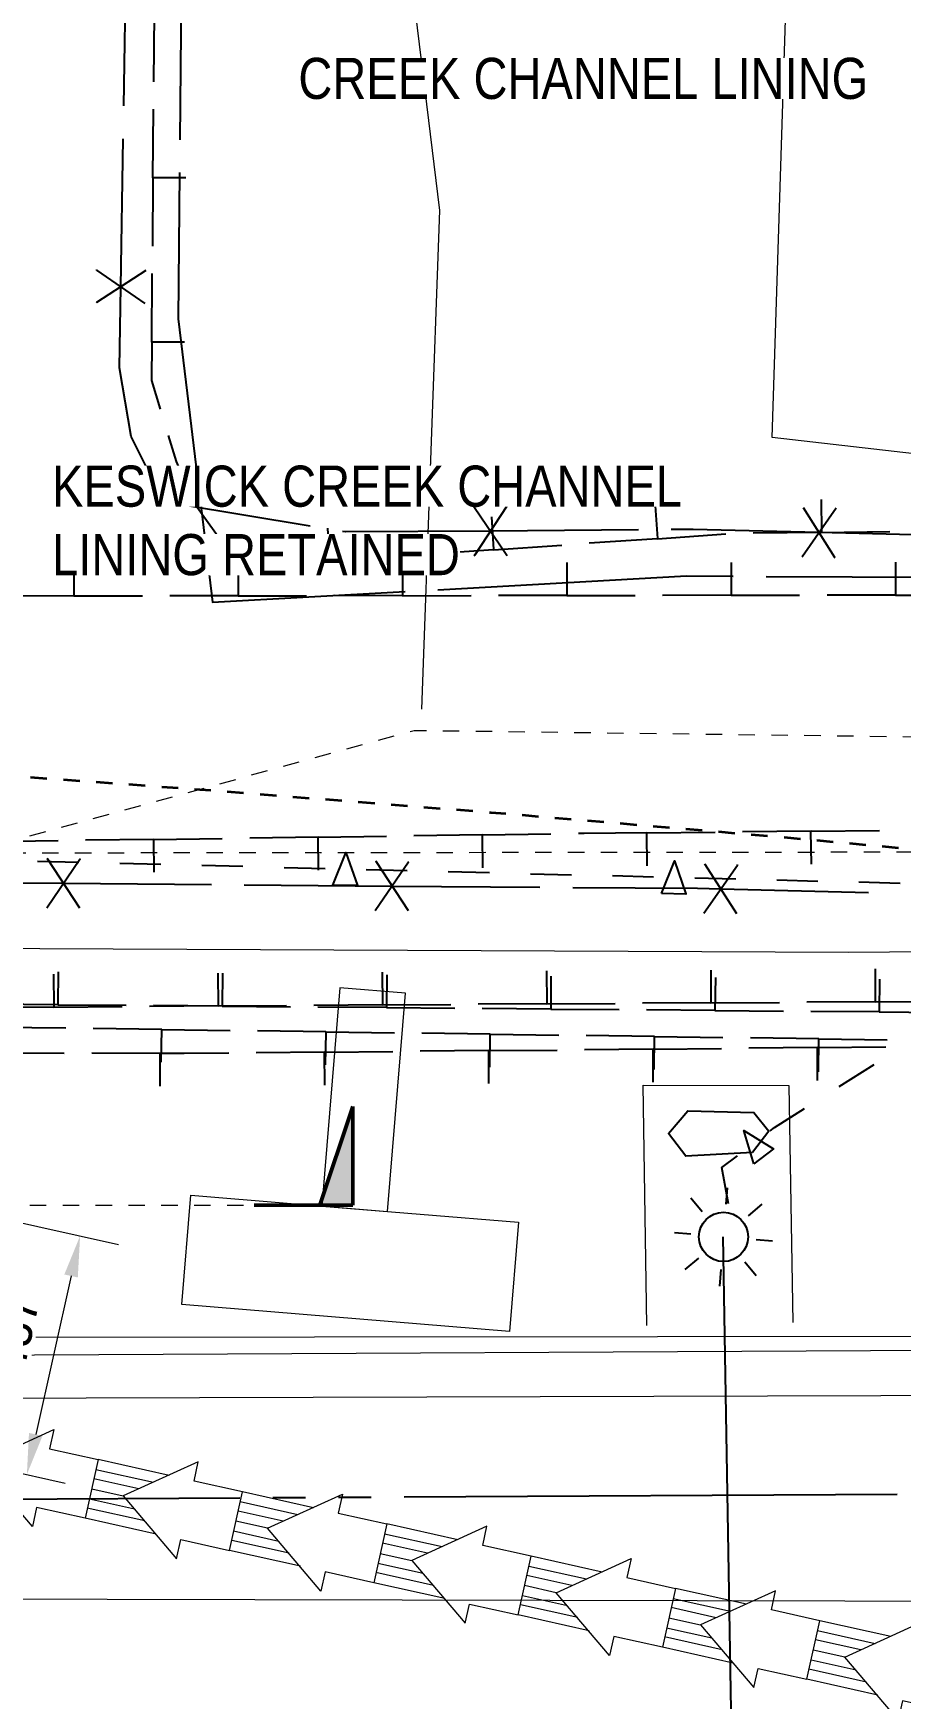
# Model space of a CAD drawing. Header units: metres. Extents: x 562 to 635, y 3 to 1699.
# Drawn here: x 585.33 to 590.61, y 1672.36 to 1682.5 of the extents above; entities that cross this region are included whole.
import ezdxf

# ---------------------------------------------------------------- set-up
doc = ezdxf.new("R2010")
doc.units = ezdxf.units.M
for name, pattern in [('ControlLine', [0.02, 0.0125, -0.0025, 0.0025, -0.0025]), ('Dot_Section Line', [0.02, 0, -0.02]), ('IMPORT-BDYS-Boundary _3_', [0.01, 0.009, -0.001]), ('IMPORT-FURN-Fence _3_', [0.005, 0.004167, -0.0008333])]:
    doc.linetypes.add(name, pattern=pattern)
doc.layers.get('Defpoints').update_dxf_attribs({"color": 41})
for name, color, linetype, lineweight in [('D-BDGE', 7, 'Continuous', 13), ('D-ENHA-ANNO-TEXT', 7, 'Continuous', 9), ('D-ENHA-TEXT', 7, 'Continuous', 9), ('D-ENHA-TEXT-DIMS', 7, 'Continuous', 9)]:
    doc.layers.add(name, color=color, linetype=linetype, lineweight=lineweight)
doc.styles.add('Arial Narrow_1', font='ARIALN.TTF', dxfattribs={"height": 0.25})
doc.dimstyles.new('Dimension_Standard_O__mm_', dxfattribs={"dimscale": 0.3048, "dimtxt": 0.255858, "dimasz": 0.82021, "dimexe": 0.787402, "dimexo": 0.492126, "dimgap": 0.492126, "dimtad": 1, "dimdec": 0, "dimlfac": 1000, "dimzin": 0, "dimdsep": 46, "dimtxsty": 'Arial Narrow_1', "dimsah": 1, "dimcen": 0.09, "dimaunit": 1, "dimadec": 4, "dimazin": 0, "dimtfac": 1, "dimtdec": 4, "dimtix": 1, "dimtmove": 0, "dimatfit": 3, "dimfxl": 1, "dimtvp": 1, "dimtfill": 1, "dimtolj": 1, "dimtzin": 0, "dimlwd": 18, "dimlwe": 18, "dimarcsym": 2})

# ---------------------------------------------------------------- blocks, each defined once
blk = doc.blocks.new('T2DPAA-T2D-PWA-RW-M2D-000002_ControlLinesMinor_rvt-1-DRG-2871023 - GENERAL ARRANGEMENT PLAN Copy 1')
at = {"layer": 'D-BDGE', "color": 150, "linetype": 'ControlLine', "lineweight": 35, "true_color": 0x0080ff}
blk.add_arc((565.271, 1398.69), 280, 84.278, 89.83255, dxfattribs=at)
blk = doc.blocks.new('T2DPAA-T2D-PWA-SU-M2D-000003_250_dwg-40806560-DRG-2871023 - GENERAL ARRANGEMENT PLAN Copy 1')
at = {"color": 151, "lineweight": 25, "true_color": 0xa3b9ff}
for p, q in [((31.443, 1592.274), (31.575, 1590.478)), ((35.349, 1588.124), (37.144, 1588.264))]:
    blk.add_line(p, q, dxfattribs=at)
at = {"color": 41, "lineweight": 25, "true_color": 0xffd0a3}
for p, q in [((31.355, 1591.232), (31.386, 1590.817)), ((31.43, 1590.235), (31.462, 1589.82)), ((35.664, 1588.418), (36.078, 1588.457)), ((34.671, 1588.298), (35.083, 1588.361)), ((33.683, 1588.149), (34.095, 1588.211)), ((36.143, 1588.075), (36.558, 1588.11)), ((35.146, 1587.992), (35.562, 1588.027)), ((34.15, 1587.909), (34.565, 1587.943)), ((33.153, 1587.825), (33.569, 1587.86)), ((32.157, 1587.742), (32.572, 1587.777)), ((31.161, 1587.659), (31.576, 1587.693)), ((35.749, 1586.601), (35.334, 1586.562)), ((33.758, 1586.414), (33.343, 1586.374)), ((32.763, 1586.318), (32.348, 1586.278)), ((31.767, 1586.222), (31.353, 1586.183)), ((36.224, 1585.599), (36.639, 1585.635)), ((35.228, 1585.51), (35.643, 1585.547)), ((35.256, 1585.465), (35.672, 1585.496)), ((36.254, 1585.539), (36.669, 1585.569)), ((34.232, 1585.422), (34.647, 1585.458)), ((34.259, 1585.392), (34.675, 1585.423)), ((32.24, 1585.245), (32.655, 1585.281)), ((32.265, 1585.245), (32.68, 1585.276)), ((33.236, 1585.333), (33.651, 1585.37)), ((33.262, 1585.319), (33.677, 1585.349)), ((34.903, 1585.277), (34.487, 1585.249)), ((35.896, 1585.292), (35.481, 1585.254)), ((35.9, 1585.345), (35.485, 1585.317)), ((31.244, 1585.156), (31.659, 1585.193)), ((31.267, 1585.172), (31.683, 1585.203)), ((33.905, 1585.209), (33.489, 1585.181)), ((34.9, 1585.2), (34.485, 1585.162)), ((31.91, 1585.074), (31.494, 1585.046)), ((32.907, 1585.142), (32.492, 1585.114)), ((33.904, 1585.109), (33.489, 1585.071)), ((32.908, 1585.018), (32.494, 1584.979))]:
    blk.add_line(p, q, dxfattribs=at)
at = {"color": 21, "lineweight": 25, "true_color": 0xdea3a3}
for p, q in [((35.566, 1586.288), (35.815, 1586.302)), ((36.065, 1586.317), (36.315, 1586.331)), ((33.569, 1586.175), (33.819, 1586.189)), ((34.068, 1586.203), (34.318, 1586.217)), ((34.567, 1586.232), (34.817, 1586.246)), ((35.067, 1586.26), (35.316, 1586.274)), ((32.071, 1586.09), (32.321, 1586.104)), ((32.571, 1586.118), (32.82, 1586.132)), ((33.07, 1586.146), (33.319, 1586.161)), ((31.073, 1586.033), (31.323, 1586.047)), ((31.572, 1586.061), (31.822, 1586.075)), ((36.048, 1585.066), (36.248, 1585.217))]:
    blk.add_line(p, q, dxfattribs=at)
at = {"color": 21, "lineweight": 25, "true_color": 0xeca3a3}
for p, q in [((35.421, 1584.297), (35.421, 1584.397)), ((35.28, 1584.238), (35.203, 1584.315)), ((35.563, 1584.238), (35.639, 1584.315)), ((35.221, 1584.097), (35.121, 1584.097)), ((35.716, 1581.112), (35.42, 1584.097)), ((35.621, 1584.097), (35.721, 1584.097)), ((35.28, 1583.956), (35.203, 1583.879)), ((35.563, 1583.956), (35.639, 1583.879)), ((35.421, 1583.897), (35.421, 1583.797))]:
    blk.add_line(p, q, dxfattribs=at)
at = {"color": 9, "lineweight": 25, "true_color": 0xd0d0a3}
for p, q in [((36.603, 1582.622), (33.615, 1582.359)), ((33.415, 1582.341), (33.216, 1582.324)), ((32.618, 1582.271), (30.19, 1582.058)), ((33.017, 1582.306), (32.818, 1582.289))]:
    blk.add_line(p, q, dxfattribs=at)
at = {"color": 21, "lineweight": 25, "true_color": 0xdea3a3, "flags": 128}
for points in [[(31.218, 1590.656), (31.159, 1591.554), (31.099, 1592.452)], [(31.428, 1588.655), (31.323, 1589.065), (31.291, 1589.558), (31.231, 1590.456)], [(31.447, 1589.468), (31.137, 1589.647), (31.134, 1589.649)], [(31.434, 1589.669), (31.15, 1589.45), (31.148, 1589.448)], [(32.559, 1588.2), (31.755, 1588.267), (31.585, 1588.394), (31.428, 1588.655)], [(35.539, 1588.56), (35.755, 1588.275), (35.758, 1588.272)], [(35.74, 1588.572), (35.559, 1588.263), (35.556, 1588.261)], [(33.741, 1588.42), (33.57, 1588.105), (33.567, 1588.103)], [(36.547, 1588.469), (35.648, 1588.416), (34.883, 1588.372), (34.75, 1588.36)], [(34.551, 1588.342), (33.654, 1588.261), (32.776, 1588.183), (32.758, 1588.184)], [(33.541, 1588.402), (33.766, 1588.123), (33.768, 1588.121)], [(35.34, 1586.062), (35.123, 1586.347), (35.121, 1586.35)], [(35.139, 1586.05), (35.32, 1586.359), (35.322, 1586.362)], [(33.347, 1585.917), (33.127, 1586.199), (33.124, 1586.201)], [(33.146, 1585.902), (33.323, 1586.214), (33.325, 1586.216)], [(34.333, 1586.141), (35.09, 1586.198), (35.23, 1586.206), (36.129, 1586.259)], [(32.338, 1585.993), (33.236, 1586.059), (34.133, 1586.126)], [(31.353, 1585.769), (31.132, 1586.051), (31.13, 1586.053)], [(31.152, 1585.754), (31.328, 1586.065), (31.331, 1586.068)], [(30.649, 1585.867), (31.241, 1585.911), (32.139, 1585.978)], [(35.651, 1584.763), (35.675, 1584.785), (35.849, 1584.916)], [(35.435, 1584.3), (35.376, 1584.516), (35.465, 1584.596)]]:
    blk.add_lwpolyline(points, dxfattribs=at)
at = {"color": 41, "lineweight": 25, "true_color": 0xffd0a3, "flags": 128}
for points in [[(31.63, 1590.25), (31.432, 1590.235), (31.43, 1590.235), (31.399, 1590.651)], [(31.705, 1589.253), (31.507, 1589.238), (31.506, 1589.238), (31.474, 1589.654)], [(31.506, 1589.238), (31.523, 1589.005), (31.591, 1588.835)], [(31.652, 1588.68), (31.713, 1588.526), (31.831, 1588.305), (31.845, 1588.279), (32.031, 1588.063), (32.122, 1588.015)], [(35.645, 1588.618), (35.664, 1588.42), (35.664, 1588.418), (35.249, 1588.38)], [(34.641, 1588.496), (34.671, 1588.3), (34.671, 1588.298), (34.259, 1588.236)], [(32.008, 1588.399), (31.833, 1588.305), (31.831, 1588.305)], [(33.653, 1588.347), (33.682, 1588.15), (33.683, 1588.149), (33.271, 1588.086)], [(36.126, 1588.275), (36.143, 1588.077), (36.143, 1588.075), (35.728, 1588.041)], [(32.664, 1588.197), (32.694, 1588.001), (32.694, 1587.999)], [(34.133, 1588.108), (34.15, 1587.91), (34.15, 1587.909), (33.735, 1587.874)], [(35.13, 1588.191), (35.146, 1587.994), (35.146, 1587.992), (34.731, 1587.957)], [(32.28, 1587.977), (32.472, 1587.966), (32.694, 1587.999), (33.106, 1588.061)], [(33.137, 1588.025), (33.153, 1587.827), (33.153, 1587.825), (32.738, 1587.791)], [(32.14, 1587.941), (32.157, 1587.744), (32.157, 1587.742), (31.742, 1587.707)], [(31.144, 1587.858), (31.16, 1587.66), (31.161, 1587.659), (30.745, 1587.624)], [(35.768, 1586.402), (35.749, 1586.599), (35.749, 1586.601), (36.164, 1586.639)], [(34.753, 1586.509), (34.375, 1586.474), (34.339, 1586.47)], [(34.772, 1586.309), (34.754, 1586.507), (34.753, 1586.509), (35.168, 1586.547)], [(33.777, 1586.215), (33.758, 1586.413), (33.758, 1586.414), (34.173, 1586.454)], [(32.782, 1586.119), (32.763, 1586.317), (32.763, 1586.318), (33.177, 1586.358)], [(31.786, 1586.023), (31.767, 1586.221), (31.767, 1586.222), (32.182, 1586.262)], [(30.791, 1585.928), (30.772, 1586.125), (30.772, 1586.127), (31.187, 1586.167)], [(36.206, 1585.798), (36.224, 1585.6), (36.224, 1585.599), (35.809, 1585.562)], [(35.21, 1585.709), (35.228, 1585.512), (35.228, 1585.51), (34.813, 1585.473)], [(36.239, 1585.738), (36.253, 1585.54), (36.254, 1585.539), (35.838, 1585.508)], [(34.214, 1585.621), (34.232, 1585.423), (34.232, 1585.422), (33.817, 1585.385)], [(34.244, 1585.592), (34.259, 1585.394), (34.259, 1585.392), (33.844, 1585.362)], [(35.242, 1585.665), (35.256, 1585.467), (35.256, 1585.465), (34.841, 1585.435)], [(33.218, 1585.532), (33.236, 1585.335), (33.236, 1585.333), (32.821, 1585.296)], [(33.247, 1585.518), (33.262, 1585.32), (33.262, 1585.319), (32.846, 1585.288)], [(32.222, 1585.444), (32.24, 1585.246), (32.24, 1585.245), (31.825, 1585.208)], [(32.25, 1585.445), (32.264, 1585.247), (32.265, 1585.245), (31.849, 1585.215)], [(35.914, 1585.145), (35.9, 1585.343), (35.9, 1585.345), (36.316, 1585.373)], [(31.226, 1585.355), (31.244, 1585.158), (31.244, 1585.156), (30.829, 1585.119)], [(31.253, 1585.372), (31.267, 1585.174), (31.267, 1585.172), (30.852, 1585.141)], [(34.916, 1585.078), (34.903, 1585.276), (34.903, 1585.277), (35.318, 1585.305)], [(35.914, 1585.093), (35.896, 1585.29), (35.896, 1585.292), (36.311, 1585.33)], [(32.921, 1584.942), (32.908, 1585.14), (32.907, 1585.142), (33.323, 1585.17)], [(33.919, 1585.01), (33.905, 1585.208), (33.905, 1585.209), (34.321, 1585.238)], [(34.918, 1585.001), (34.9, 1585.199), (34.9, 1585.2), (35.315, 1585.239)], [(31.923, 1584.875), (31.91, 1585.073), (31.91, 1585.074), (32.325, 1585.102)], [(33.922, 1584.91), (33.904, 1585.107), (33.904, 1585.109), (34.319, 1585.147)], [(30.926, 1584.807), (30.912, 1585.005), (30.912, 1585.006), (31.328, 1585.035)], [(32.927, 1584.818), (32.909, 1585.016), (32.908, 1585.018), (33.323, 1585.056)], [(30.931, 1584.65), (30.916, 1584.848), (30.916, 1584.85), (31.331, 1584.882)], [(32.328, 1584.964), (32.059, 1584.94), (31.913, 1584.928), (31.497, 1584.895)], [(31.928, 1584.729), (31.913, 1584.926), (31.913, 1584.928)]]:
    blk.add_lwpolyline(points, dxfattribs=at)
at = {"color": 151, "lineweight": 25, "true_color": 0xa3b9ff, "flags": 128}
for points in [[(31.59, 1590.279), (31.655, 1589.391), (31.838, 1588.5)], [(31.878, 1588.304), (32.004, 1587.691), (33.167, 1587.851)], [(33.365, 1587.879), (34.867, 1588.087), (35.15, 1588.109)]]:
    blk.add_lwpolyline(points, dxfattribs=at)
at = {"color": 21, "lineweight": 25, "true_color": 0xdea3a3, "flags": 128}
for points in [[(34.873, 1586.149), (34.936, 1586.351), (34.936, 1586.353), (35.022, 1586.159), (35.022, 1586.157)], [(32.876, 1586.035), (32.939, 1586.238), (32.939, 1586.239), (33.026, 1586.045), (33.026, 1586.044)], [(35.569, 1584.555), (35.492, 1584.752), (35.491, 1584.753), (35.68, 1584.656), (35.681, 1584.655)]]:
    blk.add_lwpolyline(points, close=True, dxfattribs=at)
at = {"color": 21, "lineweight": 25, "true_color": 0xeca3a3, "flags": 128}
blk.add_lwpolyline([(35.554, 1584.623), (35.153, 1584.568), (35.035, 1584.696), (35.141, 1584.843), (35.542, 1584.866), (35.643, 1584.76)], close=True, dxfattribs=at)
at = {"color": 21, "lineweight": 25, "true_color": 0xeca3a3}
blk.add_circle((35.421, 1584.097), 0.15, dxfattribs=at)
blk = doc.blocks.new('T2DPAA-T2D-PWA-SU-M2D-000001_ExistingUtilities_rvt-1-DRG-2871023 - GENERAL ARRANGEMENT PLAN Copy 1')
at = {"color": 254, "lineweight": 25, "true_color": 0xd0d0d0, "rotation": 355.285451560958}
blk.add_blockref('T2DPAA-T2D-PWA-SU-M2D-000003_250_dwg-40806560-DRG-2871023 - GENERAL ARRANGEMENT PLAN Copy 1', (424.033, 99.349), dxfattribs=at)
blk = doc.blocks.new('T2DPAA-T2D-PWA-SU-M2D-000002_dwg-40815123-DRG-2871023 - GENERAL ARRANGEMENT PLAN Copy 1')
at = {"color": 254, "lineweight": 18, "true_color": 0xe1e1e1, "flags": 128}
for points in [[(42.53, 1584.392), (43.073, 1578.12), (43.471, 1573.545), (44.318, 1569.451), (44.457, 1566.417)], [(49.953, 1568.128), (46.449, 1568.241), (46.256, 1572.051), (46.2, 1573.462)], [(41.814, 1564.74), (47.171, 1565.157), (50.874, 1565.494)], [(46.132, 1562.792), (45.99, 1564.247), (46.874, 1564.318), (47.017, 1562.884)], [(41.241, 1562.331), (42.041, 1562.384), (48.284, 1562.905), (55.527, 1563.551), (57.515, 1563.712)], [(57.523, 1563.611), (55.547, 1563.434), (48.283, 1562.818), (42.042, 1562.272), (41.251, 1562.218)], [(41.272, 1561.954), (42.078, 1562.014), (48.277, 1562.544), (55.608, 1563.187), (57.545, 1563.346)], [(41.371, 1560.731), (42.101, 1560.79), (48.366, 1561.293), (55.861, 1561.95), (57.648, 1562.1)]]:
    blk.add_lwpolyline(points, dxfattribs=at)
at = {"color": 254, "linetype": 'IMPORT-FURN-Fence _3_', "lineweight": 18, "true_color": 0xe1e1e1, "flags": 128}
blk.add_lwpolyline([(41.77, 1565.315), (44.424, 1566.285), (50.781, 1566.728)], dxfattribs=at)
at = {"color": 254, "lineweight": 18, "true_color": 0xe1e1e1, "flags": 128}
blk.add_lwpolyline([(43.302, 1562.687), (43.302, 1563.354), (44.502, 1563.354), (44.502, 1564.687), (44.102, 1564.687), (44.102, 1563.354), (45.302, 1563.354), (45.302, 1562.687)], close=True, dxfattribs=at)
blk = doc.blocks.new('T2DPAA-T2D-PWA-SU-M2D-000001_dwg-40815111-DRG-2871023 - GENERAL ARRANGEMENT PLAN Copy 1')
at = {"color": 254, "linetype": 'IMPORT-BDYS-Boundary _3_', "lineweight": 18, "true_color": 0xe1e1e1}
blk.add_line((135.475, 1663.189), (119.965, 1661.895), dxfattribs=at)
blk = doc.blocks.new('T2DPAA-T2D-PWA-SU-M2D-000100_Survey_rvt-1-DRG-2871023 - GENERAL ARRANGEMENT PLAN Copy 1')
at = {"color": 254, "lineweight": 18, "true_color": 0xe1e1e1, "rotation": 355.285451560958}
for name, p in [('T2DPAA-T2D-PWA-SU-M2D-000002_dwg-40815123-DRG-2871023 - GENERAL ARRANGEMENT PLAN Copy 1', (414.642, 120.923)), ('T2DPAA-T2D-PWA-SU-M2D-000001_dwg-40815111-DRG-2871023 - GENERAL ARRANGEMENT PLAN Copy 1', (328.77, 31.098))]:
    blk.add_blockref(name, p, dxfattribs=at)
blk = doc.blocks.new('T2DPAA-T2D-C3S-SD-M2D-100010_250_dwg-40816791-DRG-2871023 - GENERAL ARRANGEMENT PLAN Copy 1')
at = {"lineweight": 18}
for p, q in [((283.999, -118.179), (283.644, -118.13)), ((284.091, -118.128), (283.653, -118.067)), ((283.915, -118.224), (283.636, -118.186)), ((284.891, -118.302), (284.535, -118.253)), ((284.983, -118.251), (284.544, -118.19)), ((283.898, -118.349), (283.619, -118.311)), ((284.806, -118.347), (284.528, -118.309)), ((285.874, -118.374), (285.436, -118.313)), ((284.041, -118.49), (283.603, -118.429)), ((283.966, -118.416), (283.611, -118.367)), ((284.789, -118.473), (284.51, -118.434)), ((285.698, -118.47), (285.419, -118.432)), ((285.782, -118.425), (285.427, -118.376)), ((286.766, -118.497), (286.327, -118.437)), ((284.933, -118.613), (284.494, -118.552)), ((284.858, -118.539), (284.503, -118.49)), ((285.681, -118.596), (285.402, -118.557)), ((286.589, -118.594), (286.311, -118.555)), ((286.674, -118.548), (286.319, -118.499)), ((287.658, -118.62), (287.219, -118.56)), ((285.749, -118.662), (285.394, -118.613)), ((287.565, -118.672), (287.21, -118.623)), ((285.824, -118.736), (285.386, -118.676)), ((286.641, -118.785), (286.286, -118.736)), ((286.572, -118.719), (286.294, -118.68)), ((287.481, -118.717), (287.202, -118.678)), ((288.457, -118.795), (288.102, -118.746)), ((288.549, -118.744), (288.11, -118.683)), ((286.716, -118.859), (286.277, -118.799)), ((287.533, -118.908), (287.177, -118.859)), ((287.464, -118.842), (287.185, -118.804)), ((288.373, -118.84), (288.094, -118.801)), ((287.607, -118.983), (287.169, -118.922)), ((288.355, -118.965), (288.077, -118.927)), ((288.499, -119.106), (288.06, -119.045)), ((288.424, -119.032), (288.069, -118.982))]:
    blk.add_line(p, q, dxfattribs=at)
at = {"lineweight": 18, "flags": 128}
for points in [[(282.931, -118.152), (283.369, -117.907), (283.353, -118.026), (283.653, -118.067), (283.603, -118.429), (283.303, -118.388), (283.287, -118.506), (282.931, -118.152), (282.736, -118.125)], [(283.628, -118.248), (283.823, -118.275), (284.178, -118.629), (284.195, -118.511), (284.494, -118.552), (284.544, -118.19), (284.245, -118.149), (284.261, -118.031), (283.823, -118.275)], [(284.714, -118.398), (285.152, -118.154), (285.136, -118.272), (285.436, -118.313), (285.386, -118.676), (285.086, -118.634), (285.07, -118.753), (284.714, -118.398), (284.519, -118.371)], [(285.411, -118.495), (285.606, -118.521), (285.961, -118.876), (285.978, -118.757), (286.277, -118.799), (286.327, -118.437), (286.028, -118.395), (286.044, -118.277), (285.606, -118.521)], [(286.497, -118.645), (286.936, -118.4), (286.919, -118.518), (287.219, -118.56), (287.169, -118.922), (286.869, -118.881), (286.853, -118.999), (286.497, -118.645), (286.302, -118.618)], [(287.194, -118.741), (287.389, -118.768), (287.744, -119.122), (287.761, -119.004), (288.06, -119.045), (288.11, -118.683), (287.811, -118.642), (287.827, -118.523), (287.389, -118.768)], [(288.28, -118.891), (288.719, -118.646), (288.702, -118.765), (289.002, -118.806), (288.952, -119.168), (288.652, -119.127), (288.636, -119.245), (288.28, -118.891), (288.085, -118.864)]]:
    blk.add_lwpolyline(points, dxfattribs=at)
blk = doc.blocks.new('T2DPAA-T2D-PWC-SD-M2D-100001_ProposedDrainage_rvt-1-DRG-2871023 - GENERAL ARRANGEMENT PLAN Copy 1')
at = {"lineweight": 18, "rotation": 355.285451560958}
blk.add_blockref('T2DPAA-T2D-C3S-SD-M2D-100010_250_dwg-40816791-DRG-2871023 - GENERAL ARRANGEMENT PLAN Copy 1', (312.739, 1814.801), dxfattribs=at)
blk = doc.blocks.new('Section - sectionTail-4870194-DRG-2871023 - GENERAL ARRANGEMENT PLAN Copy 1')
at = {"layer": 'D-ENHA-ANNO-TEXT'}
blk.add_hatch(color=256, dxfattribs=at).paths.add_polyline_path([(-0.006, 0.006), (-0.004, 0), (-0.006, 0)])
at = {"layer": 'D-ENHA-ANNO-TEXT', "lineweight": 50}
for p, q in [((-0.006, 0.006), (-0.006, 0)), ((-0.004, 0), (-0.006, 0.006)), ((-0.006, 0), (-0.004, 0)), ((-0.006, 0), (0, 0))]:
    blk.add_line(p, q, dxfattribs=at)
blk = doc.blocks.new('DIMBLOCK5-DRG-2871023 - GENERAL ARRANGEMENT PLAN Copy 1')
at = {"layer": 'D-ENHA-TEXT-DIMS', "color": 0, "lineweight": 18, "transparency": 16777216}
for p, q in [((584.833, 1675.356), (585.852, 1675.128)), ((585.563, 1674.937), (585.348, 1673.973)), ((585.148, 1673.761), (585.528, 1673.677))]:
    blk.add_line(p, q, dxfattribs=at)
at = {"layer": 'D-ENHA-TEXT-DIMS', "color": 0, "transparency": 16777216}
for points in [[(585.522, 1674.946), (585.604, 1674.928), (585.618, 1675.181)], [(585.307, 1673.982), (585.389, 1673.964), (585.294, 1673.729)]]:
    blk.add_solid(points, dxfattribs=at)
at = {"layer": 'Defpoints', "color": 0, "transparency": 16777216}
for p in [(584.686, 1675.389), (585.002, 1673.794), (585.294, 1673.729)]:
    blk.add_point(p, dxfattribs=at)
at = {"layer": 'D-ENHA-TEXT-DIMS', "color": 0, "lineweight": 18, "transparency": 16777216, "insert": (585.185, 1674.515), "char_height": 0.25, "width": 0.76026, "attachment_point": 5, "rotation": 77.419, "style": 'Arial Narrow_1', "bg_fill": 3, "box_fill_scale": 1.1, "bg_fill_color": 256, "bg_fill_true_color": 13158600, "bg_fill_transparency": 0}
blk.add_mtext('\\A1;1487', dxfattribs=at)

msp = doc.modelspace()

# ---------------------------------------------------------------- linework, layer by layer
at = {"layer": 'D-ENHA-ANNO-TEXT', "color": 7, "linetype": 'Dot_Section Line', "true_color": 0xffffff}
msp.add_line((573.7122, 1675.3689), (586.6772, 1675.3689), dxfattribs=at)

# ---------------------------------------------------------------- block references
at = {"color": 254, "lineweight": 5, "true_color": 0xe1e1e1}
msp.add_blockref('T2DPAA-T2D-PWA-SU-M2D-000100_Survey_rvt-1-DRG-2871023 - GENERAL ARRANGEMENT PLAN Copy 1', (0, 0), dxfattribs=at)
at = {"lineweight": 5}
for name in ['T2DPAA-T2D-PWA-SU-M2D-000001_ExistingUtilities_rvt-1-DRG-2871023 - GENERAL ARRANGEMENT PLAN Copy 1', 'T2DPAA-T2D-PWC-SD-M2D-100001_ProposedDrainage_rvt-1-DRG-2871023 - GENERAL ARRANGEMENT PLAN Copy 1', 'T2DPAA-T2D-PWA-RW-M2D-000002_ControlLinesMinor_rvt-1-DRG-2871023 - GENERAL ARRANGEMENT PLAN Copy 1']:
    msp.add_blockref(name, (0, 0), dxfattribs=at)
at = {"layer": 'D-ENHA-ANNO-TEXT', "lineweight": 50, "extrusion": (0, 0, -1), "xscale": 99.99999999999996, "yscale": 99.99999999999996, "zscale": 99.99999999999996}
msp.add_blockref('Section - sectionTail-4870194-DRG-2871023 - GENERAL ARRANGEMENT PLAN Copy 1', (-586.6772, 1675.3689), dxfattribs=at)

# ---------------------------------------------------------------- next in the draw order: texts
at = {"layer": 'D-ENHA-TEXT', "char_height": 0.25, "attachment_point": 1, "style": 'Arial Narrow_1', "bg_fill": 3, "box_fill_scale": 1, "bg_fill_color": 256, "bg_fill_true_color": 13158600, "bg_fill_transparency": 0}
for s, insert in [('CREEK CHANNEL LINING', (586.9464, 1682.3495)), ('KESWICK CREEK CHANNEL ', (585.4475, 1679.8682)), ('LINING RETAINED', (585.4475, 1679.4515))]:
    msp.add_mtext(s, dxfattribs=dict(at, insert=insert))

# ---------------------------------------------------------------- next in the draw order: dimensions: what is measured, and where the dimension line sits
at = {"layer": 'D-ENHA-TEXT-DIMS', "lineweight": 18}
dim = msp.add_linear_dim(base=(585.2936, 1673.729), p1=(584.6864, 1675.3885), p2=(585.0017, 1673.7942), angle=77.41896, dimstyle='Dimension_Standard_O__mm_', override={"dimpost": '<>', "dimfxl": 1.625246}, dxfattribs=at)
dim.commit()
dim.dimension.update_dxf_attribs({"geometry": 'DIMBLOCK5-DRG-2871023 - GENERAL ARRANGEMENT PLAN Copy 1', "text_midpoint": (585.1846, 1674.5153)})

doc.saveas('drawing.dxf')
